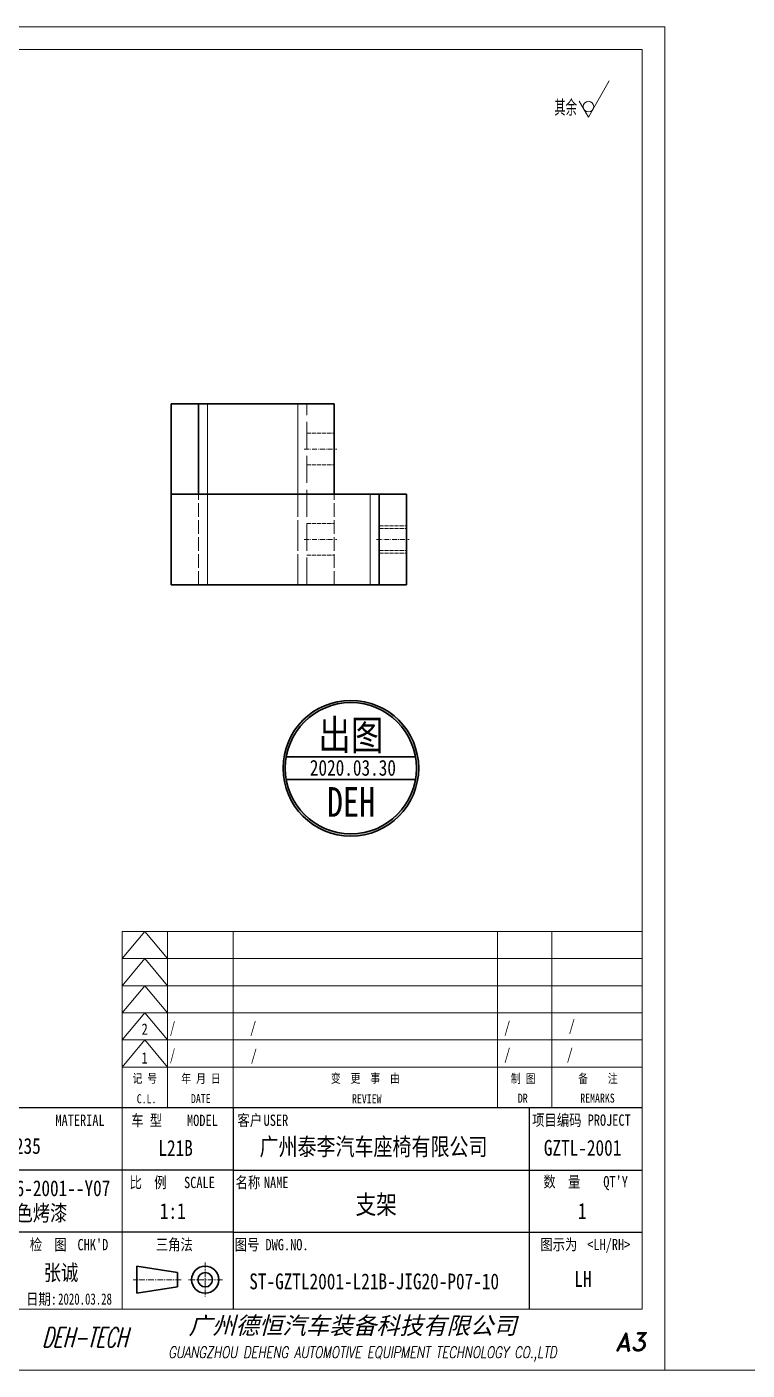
# Model space of a CAD drawing. Header units: millimetres. Extents: x 1333 to 359964, y -52803 to -5704.
# Drawn here: x 177007.7 to 177167, y -26401.6 to -26104.6 of the extents above; entities that cross this region are included whole.
import ezdxf
from ezdxf.enums import TextEntityAlignment as Align

# ---------------------------------------------------------------- set-up
doc = ezdxf.new("R2010")
doc.units = ezdxf.units.MM
doc.header["$LTSCALE"] = 0.5
for name, pattern in [('AM_ISO02W050x2', [3.75, 3, -0.75]), ('AM_ISO08W050x2', [9, 6, -0.75, 1.5, -0.75]), ('CENTER', [2, 1.25, -0.25, 0.25, -0.25]), ('DASHDOT', [18.5, 12, -3, 0.5, -3]), ('DASHED', [15, 12, -3]), ('DOT2', [0.125, 0, -0.125])]:
    doc.linetypes.add(name, pattern=pattern)
for name, color, linetype, lineweight in [('中心线', 2, 'AM_ISO08W050x2', 18), ('印章专用-出图', 1, 'Continuous', 80), ('图框', 7, 'Continuous', 18), ('标注线', 3, 'Continuous', 18), ('粗实线', 7, 'Continuous', 35), ('虚线', 1, 'AM_ISO02W050x2', 18)]:
    doc.layers.add(name, color=color, linetype=linetype, lineweight=lineweight)
for name, color, linetype in [('图\\M+19E79\\M+195B6\\M+18E9A', 7, 'Continuous'), ('图号', 7, 'Continuous'), ('图名', 7, 'Continuous'), ('数量', 7, 'Continuous'), ('材质', 7, 'Continuous'), ('表面处理', 7, 'Continuous'), ('车型', 7, 'Continuous')]:
    doc.layers.add(name, color=color, linetype=linetype)
doc.layers.add('打印-禁用', color=7, linetype='Continuous', lineweight=15, plot=False)
doc.styles.add('STYLE1', font='')
doc.styles.add('国标', font='simfang.ttf', dxfattribs={"width": 0.8})
doc.styles.add('机械长仿宋', font='gbenor.shx', dxfattribs={"height": 1, "bigfont": 'gbcbig.shx'})
doc.styles.add('标题\\M+18E9A', font='romand.shx', dxfattribs={"oblique": 10, "bigfont": 'bigfont.shx'})
doc.styles.get('STYLE1').set_extended_font_data('SimSun')

# ---------------------------------------------------------------- blocks, each defined once
blk = doc.blocks.new('GZDEH零件A3图框V01版')
at = {"layer": '中心线', "color": 1, "linetype": 'CENTER', "lineweight": 5, "ltscale": 2}
for p, q in [((3175.82, -1822.66), (3175.82, -1830.26)), ((3170.49, -1826.46), (3159.89, -1826.46)), ((3179.62, -1826.46), (3172.02, -1826.46))]:
    blk.add_line(p, q, dxfattribs=at)
at = {"layer": '图\\M+19E79\\M+195B6\\M+18E9A', "color": 7}
blk.add_line((3272.49, -1788.46), (3092.49, -1788.46), dxfattribs=at)
at = {"layer": '图\\M+19E79\\M+195B6\\M+18E9A', "color": 9}
for p, q in [((3272.49, -1788.46), (3092.49, -1788.46)), ((3181.99, -1788.46), (3181.99, -1832.96)), ((3247.49, -1788.46), (3247.49, -1832.96)), ((3181.99, -1802.21), (3092.49, -1802.21)), ((3181.99, -1802.21), (3272.49, -1802.21)), ((3181.99, -1815.96), (3092.49, -1815.96)), ((3181.99, -1815.96), (3272.49, -1815.96))]:
    blk.add_line(p, q, dxfattribs=at)
at = {"layer": '图框', "linetype": 'Continuous'}
for p, q in [((3272.49, -1554.46), (2882.49, -1554.46)), ((3272.49, -1832.96), (3272.49, -1554.46)), ((3157.49, -1749.46), (3272.49, -1749.46)), ((3157.49, -1832.96), (3157.49, -1749.46)), ((2882.49, -1832.96), (3272.49, -1832.96))]:
    blk.add_line(p, q, dxfattribs=at)
at = {"layer": '图框', "color": 9}
for p, q in [((3157.49, -1755.46), (3162.49, -1749.46)), ((3162.49, -1749.46), (3167.49, -1755.46)), ((3167.49, -1788.46), (3167.49, -1749.46)), ((3240.49, -1788.46), (3240.49, -1749.46)), ((3252.49, -1749.46), (3252.49, -1788.46)), ((3157.49, -1755.46), (3272.49, -1755.46)), ((3157.49, -1761.46), (3162.49, -1755.46)), ((3162.49, -1755.46), (3167.49, -1761.46)), ((3157.49, -1761.46), (3272.49, -1761.46)), ((3157.49, -1767.46), (3162.49, -1761.46)), ((3162.49, -1761.46), (3167.49, -1767.46)), ((3157.49, -1767.46), (3272.49, -1767.46)), ((3157.49, -1773.46), (3162.49, -1767.46)), ((3162.49, -1767.46), (3167.49, -1773.46)), ((3157.49, -1773.46), (3272.49, -1773.46)), ((3157.49, -1779.46), (3162.49, -1773.46)), ((3162.49, -1773.46), (3167.49, -1779.46)), ((3157.49, -1779.46), (3272.49, -1779.46))]:
    blk.add_line(p, q, dxfattribs=at)
at = {"layer": '图框', "color": 9, "linetype": 'Continuous'}
blk.add_line((3181.99, -1749.46), (3181.99, -1832.96), dxfattribs=at)
at = {"layer": '图框', "color": 2, "linetype": 'ByBlock', "lineweight": 35}
for p, q in [((3169.69, -1824.86), (3160.69, -1823.46)), ((3160.69, -1829.46), (3160.69, -1823.46)), ((3169.69, -1824.86), (3169.69, -1828.06)), ((3169.69, -1828.06), (3160.69, -1829.46))]:
    blk.add_line(p, q, dxfattribs=at)
for radius in [3, 1.6]:
    blk.add_circle((3175.82, -1826.46), radius, dxfattribs=at)
at = {"layer": '打印-禁用', "linetype": 'Continuous'}
for p, q in [((3277.49, -1549.46), (2857.49, -1549.46)), ((3277.49, -1846.46), (3277.49, -1549.46)), ((2857.49, -1846.46), (3277.49, -1846.46))]:
    blk.add_line(p, q, dxfattribs=at)
at = {"layer": '图\\M+19E79\\M+195B6\\M+18E9A', "color": 9, "style": '国标', "width": 0.8}
for s, p in [('MATERIAL', (3148.14, -1792.46)), ('客户', (3185.68, -1792.46)), ('USER', (3191.46, -1792.46)), ('检  图', (3141.11, -1819.96)), ('日期:', (3139.62, -1832))]:
    blk.add_text(s, height=2.5, dxfattribs=at).set_placement(p, align=Align.CENTER)
for s, p in [('车 型', (3162.87, -1791.2)), ('MODEL', (3175.2, -1791.24))]:
    blk.add_text(s, height=2.5, dxfattribs=at).set_placement(p, align=Align.MIDDLE)
for s, p in [('项目编码 PROJECT', (3248.13, -1792.43)), ('比  例\u3000', (3159.1, -1806.21)), ('SCALE', (3171.15, -1806.21)), ('名称\u3000', (3182.54, -1806.21)), ('NAME', (3188.8, -1806.21)), ('数  量', (3250.61, -1806.05)), ("QT'Y ", (3263.86, -1806.05)), ("CHK'D", (3147.58, -1819.96)), ('三角法', (3164.9, -1819.96)), ('图号', (3182.36, -1819.96)), ('DWG.NO.', (3189.16, -1819.96)), ('图示为', (3249.94, -1819.93)), ('<LH/RH>', (3260.31, -1819.93))]:
    blk.add_text(s, height=2.5, dxfattribs=at).set_placement(p)
at = {"layer": '图\\M+19E79\\M+195B6\\M+18E9A', "color": 7, "lineweight": -3, "style": 'STYLE1', "oblique": 15}
blk.add_text('广州德恒汽车装备科技有限公司', height=3.8, dxfattribs=at).set_placement((3172.16, -1838.51))
at = {"layer": '图\\M+19E79\\M+195B6\\M+18E9A', "color": 7, "style": '标题\\M+18E9A'}
for s, height, oblique, width, p in [('DEH-TECH', 4.4, 15, 0.6, (3149.16, -1839.21)), ('GUANGZHOU DEHENG AUTOMOTIVE EQUIPMENT TECHNOLOGY CO.,LTD ', 2.5, 10, 0.75, (3211.26, -1842.9))]:
    blk.add_text(s, height=height, dxfattribs=dict(at, oblique=oblique, width=width)).set_placement(p, align=Align.MIDDLE)
at = {"layer": '图\\M+19E79\\M+195B6\\M+18E9A', "color": 7, "style": '标题\\M+18E9A', "oblique": 10}
blk.add_text('A3', height=4, dxfattribs=at).set_placement((3269.91, -1840.2), align=Align.MIDDLE)
at = {"layer": '图框', "color": 9, "style": '国标', "width": 0.8}
for s, p in [('记 号', (3162.47, -1782.94)), ('年 月 日', (3174.9, -1782.98)), ('变  更  事  由', (3211.24, -1782.93)), ('C.L.', (3162.86, -1787.45)), ('DATE', (3174.85, -1787.42)), ('REVIEW', (3211.55, -1787.45))]:
    blk.add_text(s, height=2, dxfattribs=at).set_placement(p, align=Align.CENTER)
for s, p in [('制 图', (3246.15, -1781.95)), ('备    注', (3262.68, -1781.92)), ('DR', (3246.06, -1786.34)), ('REMARKS', (3262.57, -1786.32))]:
    blk.add_text(s, height=2, dxfattribs=at).set_placement(p, align=Align.MIDDLE)
blk = doc.blocks.new('DEH A3')
at = {"layer": '图框'}
blk.add_blockref('GZDEH零件A3图框V01版', (-2857.49, 1846.46), dxfattribs=at)
blk = doc.blocks.new('FINISHER_NON')
at = {"layer": '标注线'}
for p, q in [((0, 0), (4.62, 8)), ((-2.02, 3.5), (0, 0))]:
    blk.add_line(p, q, dxfattribs=at)
blk.add_circle((0, 2.33), 1.17, dxfattribs=at)
blk = doc.blocks.new('其余不去材料')
at = {"layer": '标注线'}
blk.add_blockref('FINISHER_NON', (0, 0), dxfattribs=at)
at = {"layer": '标注线', "color": 7, "linetype": 'DOT2', "style": '机械长仿宋'}
blk.add_text('其余', height=3.5, dxfattribs=at).set_placement((-7.56, 0.3))
blk = doc.blocks.new('出图章')
at = {"layer": '印章专用-出图'}
h = blk.add_hatch(color=256, dxfattribs=at)
h.paths.add_polyline_path([(-15, 0, 1), (15, 0, 1)])
h.paths.add_polyline_path([(14.5, 0, -1), (-14.5, 0, -1)], flags=16)
h.paths.add_polyline_path([(-7.31, -12.35), (7.41, -12.35), (7.41, -2.73), (-7.31, -2.73)], flags=8)
at = {"layer": '印章专用-出图', "lineweight": 35}
for p, q in [((-14.28, 2.5), (14.28, 2.5)), ((-14.28, -2.5), (14.28, -2.5))]:
    blk.add_line(p, q, dxfattribs=at)
for radius in [15, 14.5]:
    blk.add_circle((0, 0), radius, dxfattribs=at)
at = {"layer": '印章专用-出图', "color": 4, "style": '国标', "width": 0.8}
blk.add_text('DEH', height=6.562, dxfattribs=at).set_placement((0.05, -10.74), align=Align.CENTER)
at = {"layer": '印章专用-出图', "color": 3, "style": '国标', "width": 0.8}
blk.add_attdef('出图', text='', height=6.6, dxfattribs=at).set_placement((0, 7.35), align=Align.MIDDLE_CENTER)
at = {"layer": '印章专用-出图', "color": 2, "style": '国标', "width": 0.8}
blk.add_attdef('XXXX.XX.XX', text='', height=3.5, dxfattribs=at).set_placement((0.45, 0.1), align=Align.MIDDLE_CENTER)
blk = doc.blocks.new('YZ-CT')
at = {"layer": '印章专用-出图'}
blk.add_blockref('出图章', (0.63, 0), dxfattribs=at).add_auto_attribs({'出图': '出图', 'XXXX.XX.XX': '2020.03.30'})

msp = doc.modelspace()

# ---------------------------------------------------------------- linework, layer by layer
at = {"color": 7, "lineweight": 13}
for p, q in [((177047.658, -26207.895), (177047.658, -26187.894)), ((177067.658, -26207.895), (177067.658, -26187.894))]:
    msp.add_line(p, q, dxfattribs=at)
at = {"color": 7, "lineweight": 13, "ltscale": 0.5}
for p, q in [((177047.658, -26227.894), (177047.658, -26207.894)), ((177083.658, -26227.894), (177083.658, -26207.894))]:
    msp.add_line(p, q, dxfattribs=at)
at = {"layer": '中心线', "linetype": 'DASHDOT', "lineweight": 13, "ltscale": 0.18}
for p, q in [((177069.058, -26197.894), (177076.258, -26197.894)), ((177069.058, -26217.894), (177076.258, -26217.894)), ((177085.058, -26217.894), (177092.258, -26217.894))]:
    msp.add_line(p, q, dxfattribs=at)
at = {"layer": '标注线'}
msp.add_line((160574.502, -26401.55), (179981.94, -26401.55), dxfattribs=at)
at = {"layer": '粗实线', "lineweight": 35, "ltscale": 0.15}
for p, q in [((177045.658, -26187.894), (177039.658, -26187.894)), ((177091.658, -26207.894), (177085.658, -26207.894)), ((177085.658, -26227.894), (177091.658, -26227.894))]:
    msp.add_line(p, q, dxfattribs=at)
at = {"layer": '粗实线', "lineweight": 35}
for p, q in [((177039.658, -26207.894), (177039.658, -26187.894)), ((177045.658, -26207.894), (177045.658, -26187.894)), ((177067.658, -26187.894), (177047.658, -26187.894)), ((177075.658, -26207.895), (177075.658, -26187.894)), ((177083.658, -26207.894), (177047.658, -26207.894)), ((177083.658, -26227.894), (177047.658, -26227.894))]:
    msp.add_line(p, q, dxfattribs=at)
at = {"layer": '粗实线', "lineweight": 35, "ltscale": 0.05}
for p, q in [((177047.658, -26187.894), (177045.658, -26187.894)), ((177083.658, -26207.894), (177085.658, -26207.894)), ((177085.658, -26227.894), (177083.658, -26227.894))]:
    msp.add_line(p, q, dxfattribs=at)
at = {"layer": '粗实线', "lineweight": 35, "ltscale": 0.2}
for p, q in [((177075.658, -26187.894), (177067.658, -26187.894)), ((177039.658, -26207.894), (177047.658, -26207.894)), ((177047.658, -26227.894), (177039.658, -26227.894))]:
    msp.add_line(p, q, dxfattribs=at)
at = {"layer": '粗实线', "lineweight": 35, "ltscale": 0.5}
for p, q in [((177039.658, -26227.894), (177039.658, -26207.894)), ((177085.658, -26227.894), (177085.658, -26207.894)), ((177091.658, -26227.894), (177091.658, -26207.894))]:
    msp.add_line(p, q, dxfattribs=at)
at = {"layer": '虚线', "linetype": 'DASHED', "lineweight": 13}
for p, q in [((177047.658, -26227.894), (177047.658, -26187.894)), ((177067.658, -26227.894), (177067.658, -26187.894)), ((177069.658, -26227.894), (177069.658, -26187.894))]:
    msp.add_line(p, q, dxfattribs=at)
at = {"layer": '虚线', "linetype": 'DASHED', "lineweight": 13, "ltscale": 0.15}
for p, q in [((177069.658, -26194.394), (177075.658, -26194.394)), ((177069.658, -26201.394), (177075.658, -26201.394)), ((177069.658, -26214.394), (177075.658, -26214.394)), ((177085.658, -26214.894), (177091.658, -26214.894)), ((177085.658, -26214.894), (177091.658, -26214.894)), ((177085.658, -26215.436), (177091.658, -26215.436)), ((177085.658, -26215.436), (177091.658, -26215.436)), ((177069.658, -26221.394), (177075.658, -26221.394)), ((177085.658, -26220.353), (177091.658, -26220.353)), ((177085.658, -26220.353), (177091.658, -26220.353)), ((177085.658, -26220.894), (177091.658, -26220.894)), ((177085.658, -26220.894), (177091.658, -26220.894))]:
    msp.add_line(p, q, dxfattribs=at)
at = {"layer": '虚线', "linetype": 'DASHED', "lineweight": 13, "ltscale": 0.5}
for p, q in [((177045.658, -26227.894), (177045.658, -26207.894)), ((177047.658, -26227.894), (177047.658, -26207.894)), ((177083.658, -26207.894), (177083.658, -26227.894))]:
    msp.add_line(p, q, dxfattribs=at)
at = {"layer": '虚线', "linetype": 'DASHED', "lineweight": 13, "ltscale": 0.499999}
for p, q in [((177047.658, -26227.894), (177047.658, -26207.895)), ((177067.658, -26227.894), (177067.658, -26207.895))]:
    msp.add_line(p, q, dxfattribs=at)
at = {"layer": '虚线', "linetype": 'DASHED', "lineweight": 13, "ltscale": 0.499998}
msp.add_line((177075.658, -26227.894), (177075.658, -26207.895), dxfattribs=at)

# ---------------------------------------------------------------- block references
at = {"layer": '印章专用-出图'}
msp.add_blockref('YZ-CT', (177078.738, -26268.47), dxfattribs=at)
at = {"layer": '图框'}
msp.add_blockref('DEH A3', (176728.823, -26401.55), dxfattribs=at)
at = {"layer": '标注线'}
msp.add_blockref('其余不去材料', (177131.904, -26124.514), dxfattribs=at)

# ---------------------------------------------------------------- texts
at = {"layer": '图\\M+19E79\\M+195B6\\M+18E9A', "color": 3, "style": '国标'}
for s, height, width, p in [('2', 2.5, 0.8, (177033.1, -26327.394)), ('/', 2.5, 0.705904, (177039.332, -26327.078)), ('/', 2.5, 0.8, (177057.068, -26327.078)), ('/', 2.5, 0.8, (177113.273, -26326.979)), ('/', 2.5, 0.8, (177127.568, -26326.609)), ('1', 2.5, 0.8, (177033.089, -26333.754)), ('/', 2.5, 0.705904, (177039.332, -26333.078)), ('/', 2.5, 0.8, (177057.24, -26333.163)), ('/', 2.5, 0.8, (177113.273, -26332.979)), ('/', 2.5, 0.8, (177127.104, -26332.969)), ('广州泰李汽车座椅有限公司', 3.85, 0.8, (177059.168, -26354.069)), ('GZTL-2001', 3.5, 0.8, (177122.04, -26354.14)), ('1:1', 3.5, 0.8, (177037.123, -26368.117)), ('张诚', 3.5, 0.8, (177011.461, -26381.734)), ('2020.03.28', 2.5, 0.7, (177014.626, -26387.07))]:
    msp.add_text(s, height=height, dxfattribs=dict(at, width=width)).set_placement(p)
at = {"layer": '图\\M+19E79\\M+195B6\\M+18E9A', "color": 3, "style": '国标', "width": 0.8}
msp.add_text('LH', height=3.5, dxfattribs=at).set_placement((177130.694, -26383.134), align=Align.CENTER)
at = {"layer": '图号', "color": 3, "style": '国标', "width": 0.8}
msp.add_text('ST-GZTL2001-L21B-JIG20-P07-10', height=3.5, dxfattribs=at).set_placement((177056.902, -26383.677))
at = {"layer": '图名', "color": 3, "style": '国标', "width": 0.8}
msp.add_text('支架', height=4.2, dxfattribs=at).set_placement((177084.975, -26367.037), align=Align.CENTER)
at = {"layer": '数量', "color": 3, "style": '国标', "width": 0.8}
msp.add_text('1', height=3.5, dxfattribs=at).set_placement((177130.541, -26368.102), align=Align.CENTER)
at = {"layer": '材质', "color": 3, "style": '国标', "width": 0.8}
msp.add_text('Q235', height=3.5, dxfattribs=at).set_placement((177006.981, -26353.73), align=Align.CENTER)
at = {"layer": '表面处理', "color": 3, "style": '国标', "width": 0.8}
for s, p in [('GSB05-1426-2001--Y07', (177007.123, -26363.082)), ('中黄色烤漆', (177007.123, -26368.558))]:
    msp.add_text(s, height=3.5, dxfattribs=at).set_placement(p, align=Align.CENTER)
at = {"layer": '车型', "color": 3, "style": '国标', "width": 0.8}
msp.add_text('L21B', height=3.5, dxfattribs=at).set_placement((177040.617, -26354.169), align=Align.CENTER)

doc.saveas('drawing.dxf')
